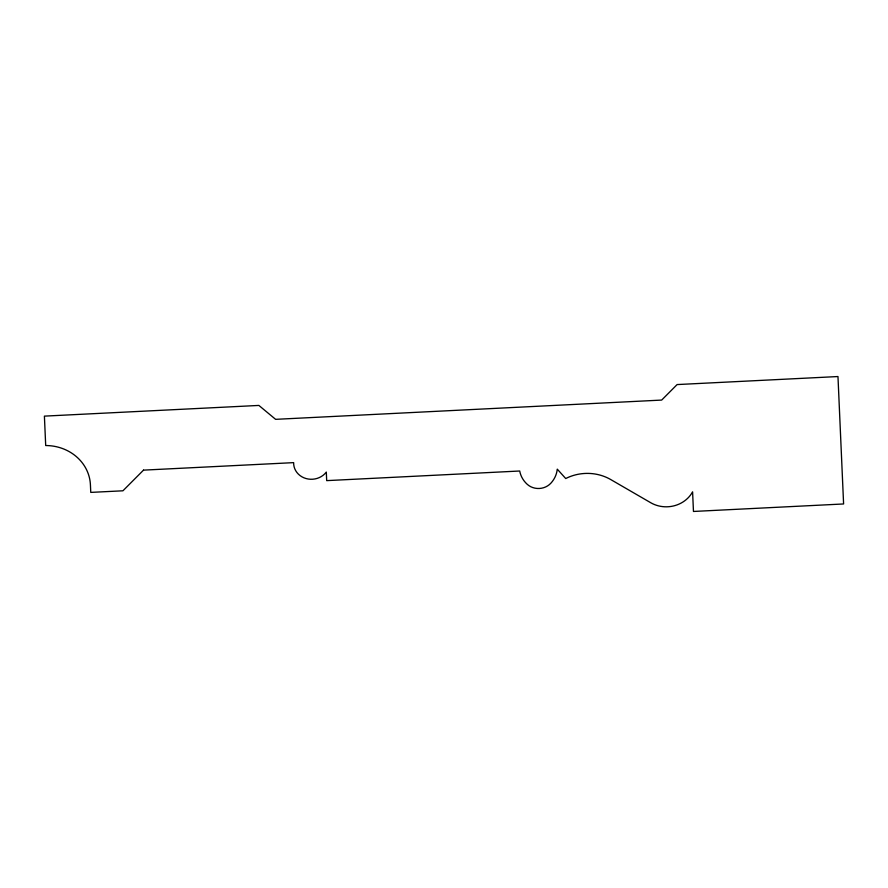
<?xml version="1.0" encoding="UTF-8"?>
<svg xmlns="http://www.w3.org/2000/svg" width="888" height="888" viewBox="0 0 888 888"><rect width="100%" height="100%" fill="white"/><g stroke="black" fill="none" stroke-linecap="round" stroke-linejoin="round"><path stroke-width="1.33" d="M143.512 470.129L122.933 490.798L90.765 492.396L90.432 485.048A45.521 41.581 -4.5 0 0 45.699 445.532L44.4 416.128L258.874 405.428L275.613 419.336L661.671 400.077L677.111 384.571L837.972 376.545L843.6 503.962L693.461 511.455L692.596 491.852A29.149 26.629 -4.5 0 1 650.76 502.741L610.766 479.576A44.222 40.404 -4.5 0 0 565.723 478.532L557.253 469.13A27.051 24.72 -4.5 0 1 550.926 483.139A16.106 14.719 -4.5 0 1 527.25 484.326A27.051 24.72 -4.5 0 1 519.713 471.006L326.684 480.63L326.307 472.083A17.971 16.417 -4.5 0 1 305.96 478.521A17.971 16.417 -4.5 0 1 293.651 462.637L143.512 470.129"/></g></svg>
